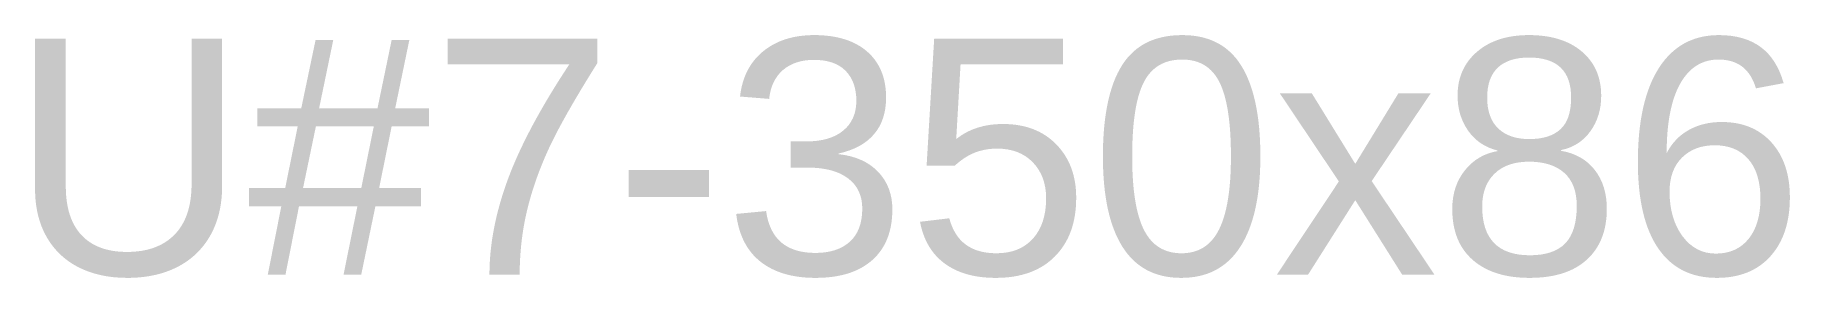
# Model space of a CAD drawing. Header units: millimetres. Extents: x 2267 to 2527, y 1556 to 1592.
import ezdxf

# ---------------------------------------------------------------- set-up
doc = ezdxf.new("R2010")
doc.units = ezdxf.units.MM
doc.styles.get("Standard").update_dxf_attribs({"font": 'arial.ttf'})

msp = doc.modelspace()

# ---------------------------------------------------------------- texts
msp.add_text('U#7-350x86', height=35).set_placement((2263.24, 1556.34))

doc.saveas('drawing.dxf')
